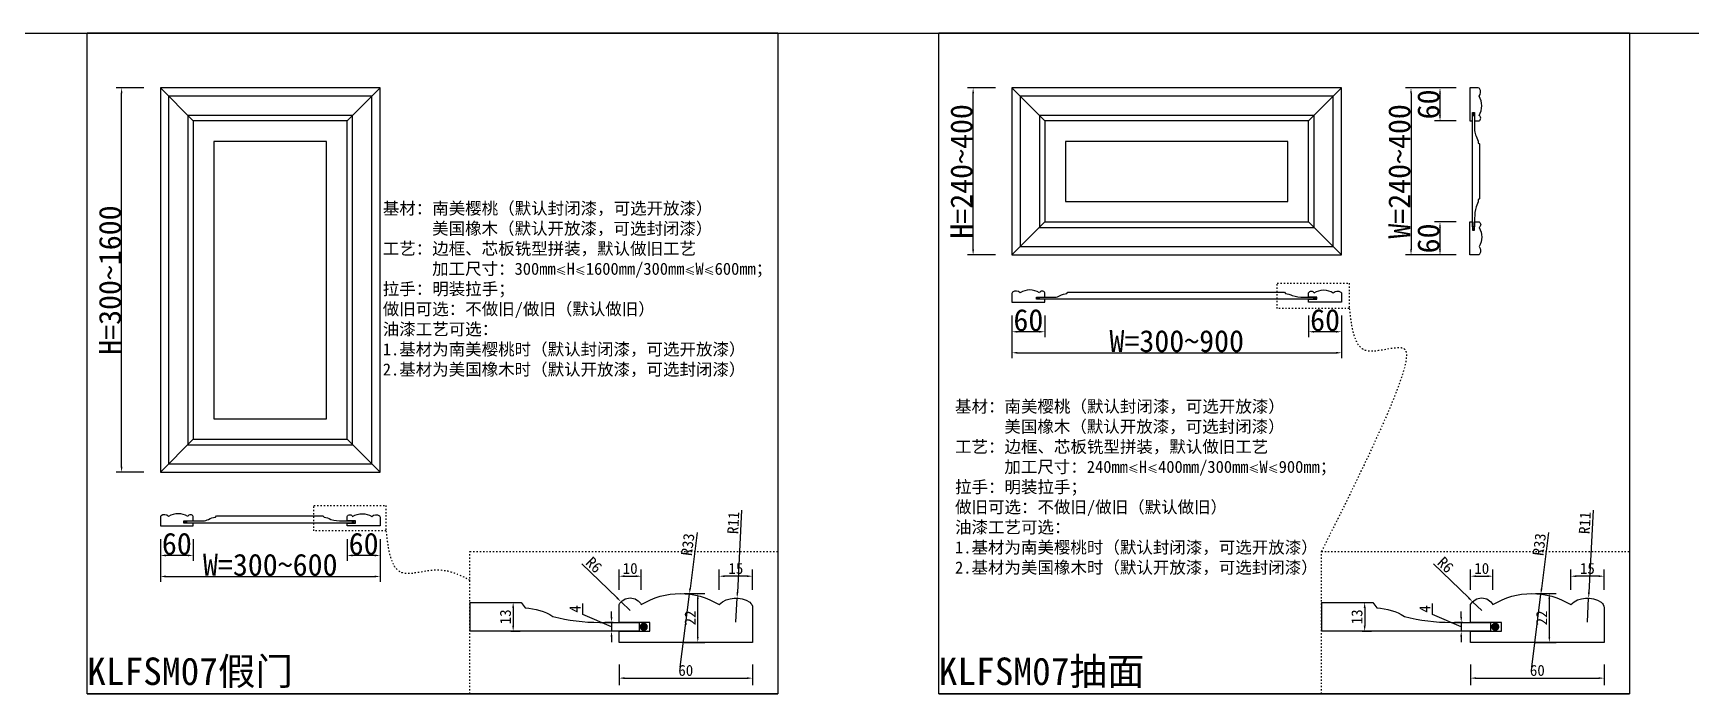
# Model space of a CAD drawing. Header units: millimetres. Extents: x 85186 to 129000, y -77269 to -36327.
# Drawn here: x 88334 to 91352, y -66206 to -65002 of the extents above; entities that cross this region are included whole.
import ezdxf

# ---------------------------------------------------------------- set-up
doc = ezdxf.new("R2010")
doc.units = ezdxf.units.MM
doc.linetypes.add('100', pattern=[30, 12, -18])
doc.styles.add('KLF-1_宋体', font='SimSun.ttf')
doc.styles.get("Standard").update_dxf_attribs({"font": 'SimSun.ttf'})
doc.styles.add('ZB_宋体', font='SimSun.ttf')
doc.dimstyles.new('ZB16-1.0+4倍大样', dxfattribs={"dimscale": 10, "dimtxt": 2, "dimasz": 1, "dimexe": 1.25, "dimexo": 0.625, "dimgap": 0.4, "dimtad": 1, "dimdec": 1, "dimlfac": 0.25, "dimtxsty": 'Standard', "dimcen": 2.5, "dimclrd": 144, "dimclre": 144, "dimclrt": 4, "dimadec": 0, "dimazin": 0, "dimtfac": 1, "dimtdec": 1, "dimtmove": 1, "dimatfit": 3, "dimfxlon": 1, "dimarcsym": 0})
doc.dimstyles.new('客来福标注小', dxfattribs={"dimscale": 20, "dimtxt": 2, "dimasz": 0.5, "dimexe": 0.5, "dimexo": 0, "dimgap": 0.05, "dimtad": 1, "dimdec": 0, "dimzin": 0, "dimdsep": 46, "dimtxsty": 'Standard', "dimcen": 0, "dimclrd": 256, "dimclre": 256, "dimclrt": 256, "dimadec": 0, "dimazin": 0, "dimtfac": 1, "dimtdec": 0, "dimtofl": 0, "dimtmove": 1, "dimatfit": 3, "dimfxl": 2.2, "dimfxlon": 1, "dimtolj": 1, "dimtzin": 0, "dimarcsym": 0})

# ---------------------------------------------------------------- blocks, each defined once
blk = doc.blocks.new('*D2690')
at = {"lineweight": -2, "transparency": 16777216}
for p, q in [((88536, -65101.9), (88485.3, -65101.9)), ((88495.3, -65791.9), (88495.3, -65111.9)), ((88536, -65801.9), (88485.3, -65801.9))]:
    blk.add_line(p, q, dxfattribs=at)
at = {"transparency": 16777216}
for points in [[(88493.7, -65111.9), (88497, -65111.9), (88495.3, -65101.9)], [(88493.7, -65791.9), (88497, -65791.9), (88495.3, -65801.9)]]:
    blk.add_solid(points, dxfattribs=at)
at = {"layer": 'Defpoints', "color": 0, "transparency": 16777216}
for p in [(88495.3, -65101.9), (88536, -65101.9), (88536, -65801.9)]:
    blk.add_point(p, dxfattribs=at)
at = {"transparency": 16777216, "insert": (88474.3, -65451.9), "char_height": 40, "attachment_point": 5, "rotation": 90, "style": 'KLF-1_宋体'}
blk.add_mtext('\\A1;H=300~1600', dxfattribs=at)
blk = doc.blocks.new('*D2691')
at = {"lineweight": -2, "transparency": 16777216}
for p, q in [((88565.9, -65947.8), (88565.9, -66001.8)), ((88965.9, -65947.8), (88965.9, -66001.8)), ((88575.9, -65991.8), (88955.9, -65991.8))]:
    blk.add_line(p, q, dxfattribs=at)
at = {"transparency": 16777216}
for points in [[(88575.9, -65990.1), (88575.9, -65993.5), (88565.9, -65991.8)], [(88955.9, -65990.1), (88955.9, -65993.5), (88965.9, -65991.8)]]:
    blk.add_solid(points, dxfattribs=at)
at = {"layer": 'Defpoints', "color": 0, "transparency": 16777216}
for p in [(88565.9, -65923.7), (88965.9, -65923.7), (88965.9, -65991.8)]:
    blk.add_point(p, dxfattribs=at)
at = {"transparency": 16777216, "insert": (88765.9, -65970.8), "char_height": 40, "attachment_point": 5, "style": 'KLF-1_宋体'}
blk.add_mtext('\\A1;W=300~600', dxfattribs=at)
blk = doc.blocks.new('*D2692')
at = {"lineweight": -2, "transparency": 16777216}
for p, q in [((88905.9, -65923.7), (88905.9, -65963.5)), ((88965.9, -65923.7), (88965.9, -65963.5)), ((88955.9, -65953.5), (88915.9, -65953.5))]:
    blk.add_line(p, q, dxfattribs=at)
at = {"transparency": 16777216}
for points in [[(88915.9, -65951.8), (88915.9, -65955.2), (88905.9, -65953.5)], [(88955.9, -65951.8), (88955.9, -65955.2), (88965.9, -65953.5)]]:
    blk.add_solid(points, dxfattribs=at)
at = {"layer": 'Defpoints', "color": 0, "transparency": 16777216}
for p in [(88905.9, -65923.7), (88965.9, -65923.7), (88905.9, -65953.5)]:
    blk.add_point(p, dxfattribs=at)
at = {"transparency": 16777216, "insert": (88935.9, -65932.5), "char_height": 40, "attachment_point": 5, "style": 'KLF-1_宋体'}
blk.add_mtext('\\A1;60', dxfattribs=at)
blk = doc.blocks.new('*D2693')
at = {"lineweight": -2, "transparency": 16777216}
for p, q in [((88565.9, -65923.7), (88565.9, -65963.5)), ((88625.9, -65923.7), (88625.9, -65963.5)), ((88615.9, -65953.5), (88575.9, -65953.5))]:
    blk.add_line(p, q, dxfattribs=at)
at = {"transparency": 16777216}
for points in [[(88575.9, -65951.8), (88575.9, -65955.2), (88565.9, -65953.5)], [(88615.9, -65951.8), (88615.9, -65955.2), (88625.9, -65953.5)]]:
    blk.add_solid(points, dxfattribs=at)
at = {"layer": 'Defpoints', "color": 0, "transparency": 16777216}
for p in [(88565.9, -65923.7), (88625.9, -65923.7), (88565.9, -65953.5)]:
    blk.add_point(p, dxfattribs=at)
at = {"transparency": 16777216, "insert": (88595.9, -65932.5), "char_height": 40, "attachment_point": 5, "style": 'KLF-1_宋体'}
blk.add_mtext('\\A1;60', dxfattribs=at)
blk = doc.blocks.new('sfdds')
at = {"color": 0}
blk.add_line((120351.32, 36919.39), (120351.32, 36906.39), dxfattribs=at)
blk.add_lwpolyline([(120478.37, 36901.39), (120478.37, 36901.39), (120418.37, 36901.39), (120418.37, 36906.39), (120432.28, 36906.39), (120432.28, 36910.39), (120418.37, 36910.39), (120418.37, 36918.39, -0.599598), (120428.37, 36918.39, -0.285714), (120463.37, 36918.39, -0.356081), (120477.08, 36919.44, -0.245516), (120478.37, 36916.98)], format="xyb", close=True)
blk.add_lwpolyline([(120351.32, 36919.39), (120374.37, 36919.39), (120376.25, 36916.89, -0.130305), (120388.68, 36913.07, 0.064299), (120409.67, 36910.39), (120427.37, 36910.39), (120427.37, 36906.39), (120351.32, 36906.39)], format="xyb")
blk = doc.blocks.new('*D2694')
at = {"color": 144, "lineweight": -2, "transparency": 16777216}
for p, q in [((89400.7, -66152), (89400.7, -66189.5)), ((89643.7, -66152), (89643.7, -66189.5)), ((89410.7, -66177), (89633.7, -66177))]:
    blk.add_line(p, q, dxfattribs=at)
at = {"color": 144, "transparency": 16777216}
for points in [[(89410.7, -66175.3), (89410.7, -66178.6), (89400.7, -66177)], [(89633.7, -66175.3), (89633.7, -66178.6), (89643.7, -66177)]]:
    blk.add_solid(points, dxfattribs=at)
at = {"layer": 'Defpoints', "color": 0, "transparency": 16777216}
for p in [(89400.7, -66101.8), (89643.7, -66097.4), (89643.7, -66177)]:
    blk.add_point(p, dxfattribs=at)
at = {"color": 4, "transparency": 16777216, "insert": (89522.2, -66163), "char_height": 20, "attachment_point": 5}
blk.add_mtext('60', dxfattribs=at)
blk = doc.blocks.new('*D2695')
at = {"color": 144, "lineweight": -2, "transparency": 16777216}
for p, q in [((89519.1, -66022.8), (89556.6, -66022.8)), ((89544.1, -66101.9), (89544.1, -66032.8)), ((89519.1, -66111.9), (89556.6, -66111.9))]:
    blk.add_line(p, q, dxfattribs=at)
at = {"color": 144, "transparency": 16777216}
for points in [[(89542.4, -66032.8), (89545.7, -66032.8), (89544.1, -66022.8)], [(89542.4, -66101.9), (89545.7, -66101.9), (89544.1, -66111.9)]]:
    blk.add_solid(points, dxfattribs=at)
at = {"layer": 'Defpoints', "color": 0, "transparency": 16777216}
for p in [(89512.1, -66022.8), (89544.1, -66022.8), (89491.3, -66111.9)]:
    blk.add_point(p, dxfattribs=at)
at = {"color": 4, "transparency": 16777216, "insert": (89530.1, -66067.3), "char_height": 20, "attachment_point": 5, "rotation": 90}
blk.add_mtext('22', dxfattribs=at)
blk = doc.blocks.new('*D2696')
at = {"color": 144, "lineweight": -2, "transparency": 16777216}
for p, q in [((89203.7, -66039), (89220.5, -66039)), ((89208, -66049), (89208, -66081.6)), ((89203.7, -66091.6), (89220.5, -66091.6))]:
    blk.add_line(p, q, dxfattribs=at)
at = {"color": 144, "transparency": 16777216}
for points in [[(89206.4, -66049), (89209.7, -66049), (89208, -66039)], [(89206.4, -66081.6), (89209.7, -66081.6), (89208, -66091.6)]]:
    blk.add_solid(points, dxfattribs=at)
at = {"layer": 'Defpoints', "color": 0, "transparency": 16777216}
for p in [(89197.4, -66039), (89197.4, -66091.6), (89208, -66091.6)]:
    blk.add_point(p, dxfattribs=at)
at = {"color": 4, "transparency": 16777216, "insert": (89194, -66065.3), "char_height": 20, "attachment_point": 5, "rotation": 90}
blk.add_mtext('13', dxfattribs=at)
blk = doc.blocks.new('*D2697')
at = {"color": 144, "lineweight": -2, "transparency": 16777216}
for p, q in [((89334.6, -66061.1), (89334.6, -66040.8)), ((89387.1, -66083.5), (89334.6, -66061.1)), ((89390, -66075.4), (89374.6, -66075.4)), ((89387.1, -66065.4), (89387.1, -66055.4)), ((89387.1, -66075.4), (89387.1, -66091.6)), ((89387.1, -66075.4), (89387.1, -66091.6)), ((89390, -66091.6), (89374.6, -66091.6)), ((89387.1, -66101.6), (89387.1, -66111.6))]:
    blk.add_line(p, q, dxfattribs=at)
at = {"color": 144, "transparency": 16777216}
for points in [[(89385.4, -66065.4), (89388.8, -66065.4), (89387.1, -66075.4)], [(89385.4, -66101.6), (89388.8, -66101.6), (89387.1, -66091.6)]]:
    blk.add_solid(points, dxfattribs=at)
at = {"layer": 'Defpoints', "color": 0, "transparency": 16777216}
for p in [(89396.2, -66075.4), (89387.1, -66091.6), (89396.2, -66091.6)]:
    blk.add_point(p, dxfattribs=at)
at = {"color": 4, "transparency": 16777216, "insert": (89320.6, -66050.9), "char_height": 20, "attachment_point": 5, "rotation": 90}
blk.add_mtext('4', dxfattribs=at)
blk = doc.blocks.new('*D2698')
at = {"lineweight": -2, "transparency": 16777216}
for p, q in [((90085.9, -65101.9), (90035.2, -65101.9)), ((90045.2, -65396), (90045.2, -65111.9)), ((90085.9, -65406), (90035.2, -65406))]:
    blk.add_line(p, q, dxfattribs=at)
at = {"transparency": 16777216}
for points in [[(90043.5, -65111.9), (90046.9, -65111.9), (90045.2, -65101.9)], [(90043.5, -65396), (90046.9, -65396), (90045.2, -65406)]]:
    blk.add_solid(points, dxfattribs=at)
at = {"layer": 'Defpoints', "color": 0, "transparency": 16777216}
for p in [(90045.2, -65101.9), (90085.9, -65101.9), (90085.9, -65406)]:
    blk.add_point(p, dxfattribs=at)
at = {"transparency": 16777216, "insert": (90024.2, -65253.9), "char_height": 40, "attachment_point": 5, "rotation": 90, "style": 'KLF-1_宋体'}
blk.add_mtext('\\A1;H=240~400', dxfattribs=at)
blk = doc.blocks.new('*D2699')
at = {"lineweight": -2, "transparency": 16777216}
for p, q in [((90115.8, -65540.3), (90115.8, -65594.3)), ((90715.8, -65540.3), (90715.8, -65594.3)), ((90125.8, -65584.3), (90705.8, -65584.3))]:
    blk.add_line(p, q, dxfattribs=at)
at = {"transparency": 16777216}
for points in [[(90125.8, -65582.6), (90125.8, -65586), (90115.8, -65584.3)], [(90705.8, -65582.6), (90705.8, -65586), (90715.8, -65584.3)]]:
    blk.add_solid(points, dxfattribs=at)
at = {"layer": 'Defpoints', "color": 0, "transparency": 16777216}
for p in [(90115.8, -65516.3), (90715.8, -65516.3), (90715.8, -65584.3)]:
    blk.add_point(p, dxfattribs=at)
at = {"transparency": 16777216, "insert": (90415.8, -65563.3), "char_height": 40, "attachment_point": 5, "style": 'KLF-1_宋体'}
blk.add_mtext('\\A1;W=300~900', dxfattribs=at)
blk = doc.blocks.new('*D2700')
at = {"lineweight": -2, "transparency": 16777216}
for p, q in [((90655.8, -65516.3), (90655.8, -65556)), ((90715.8, -65516.3), (90715.8, -65556)), ((90705.8, -65546), (90665.8, -65546))]:
    blk.add_line(p, q, dxfattribs=at)
at = {"transparency": 16777216}
for points in [[(90665.8, -65544.3), (90665.8, -65547.7), (90655.8, -65546)], [(90705.8, -65544.3), (90705.8, -65547.7), (90715.8, -65546)]]:
    blk.add_solid(points, dxfattribs=at)
at = {"layer": 'Defpoints', "color": 0, "transparency": 16777216}
for p in [(90655.8, -65516.3), (90715.8, -65516.3), (90655.8, -65546)]:
    blk.add_point(p, dxfattribs=at)
at = {"transparency": 16777216, "insert": (90685.8, -65525), "char_height": 40, "attachment_point": 5, "style": 'KLF-1_宋体'}
blk.add_mtext('\\A1;60', dxfattribs=at)
blk = doc.blocks.new('*D2701')
at = {"lineweight": -2, "transparency": 16777216}
for p, q in [((90115.8, -65516.3), (90115.8, -65556)), ((90175.8, -65516.3), (90175.8, -65556)), ((90165.8, -65546), (90125.8, -65546))]:
    blk.add_line(p, q, dxfattribs=at)
at = {"transparency": 16777216}
for points in [[(90125.8, -65544.3), (90125.8, -65547.7), (90115.8, -65546)], [(90165.8, -65544.3), (90165.8, -65547.7), (90175.8, -65546)]]:
    blk.add_solid(points, dxfattribs=at)
at = {"layer": 'Defpoints', "color": 0, "transparency": 16777216}
for p in [(90115.8, -65516.3), (90175.8, -65516.3), (90115.8, -65546)]:
    blk.add_point(p, dxfattribs=at)
at = {"transparency": 16777216, "insert": (90145.8, -65525), "char_height": 40, "attachment_point": 5, "style": 'KLF-1_宋体'}
blk.add_mtext('\\A1;60', dxfattribs=at)
blk = doc.blocks.new('*D2702')
at = {"color": 144, "lineweight": -2, "transparency": 16777216}
for p, q in [((90950.6, -66152), (90950.6, -66189.5)), ((91193.6, -66152), (91193.6, -66189.5)), ((90960.6, -66177), (91183.6, -66177))]:
    blk.add_line(p, q, dxfattribs=at)
at = {"color": 144, "transparency": 16777216}
for points in [[(90960.6, -66175.3), (90960.6, -66178.6), (90950.6, -66177)], [(91183.6, -66175.3), (91183.6, -66178.6), (91193.6, -66177)]]:
    blk.add_solid(points, dxfattribs=at)
at = {"layer": 'Defpoints', "color": 0, "transparency": 16777216}
for p in [(90950.6, -66101.8), (91193.6, -66097.4), (91193.6, -66177)]:
    blk.add_point(p, dxfattribs=at)
at = {"color": 4, "transparency": 16777216, "insert": (91072.1, -66163), "char_height": 20, "attachment_point": 5}
blk.add_mtext('60', dxfattribs=at)
blk = doc.blocks.new('*D2703')
at = {"color": 144, "lineweight": -2, "transparency": 16777216}
for p, q in [((91069, -66022.8), (91106.5, -66022.8)), ((91094, -66101.9), (91094, -66032.8)), ((91069, -66111.9), (91106.5, -66111.9))]:
    blk.add_line(p, q, dxfattribs=at)
at = {"color": 144, "transparency": 16777216}
for points in [[(91092.3, -66032.8), (91095.6, -66032.8), (91094, -66022.8)], [(91092.3, -66101.9), (91095.6, -66101.9), (91094, -66111.9)]]:
    blk.add_solid(points, dxfattribs=at)
at = {"layer": 'Defpoints', "color": 0, "transparency": 16777216}
for p in [(91062, -66022.8), (91094, -66022.8), (91041.2, -66111.9)]:
    blk.add_point(p, dxfattribs=at)
at = {"color": 4, "transparency": 16777216, "insert": (91080, -66067.3), "char_height": 20, "attachment_point": 5, "rotation": 90}
blk.add_mtext('22', dxfattribs=at)
blk = doc.blocks.new('*D2704')
at = {"color": 144, "lineweight": -2, "transparency": 16777216}
for p, q in [((90753.5, -66039), (90770.4, -66039)), ((90757.9, -66049), (90757.9, -66081.6)), ((90753.5, -66091.6), (90770.4, -66091.6))]:
    blk.add_line(p, q, dxfattribs=at)
at = {"color": 144, "transparency": 16777216}
for points in [[(90756.2, -66049), (90759.6, -66049), (90757.9, -66039)], [(90756.2, -66081.6), (90759.6, -66081.6), (90757.9, -66091.6)]]:
    blk.add_solid(points, dxfattribs=at)
at = {"layer": 'Defpoints', "color": 0, "transparency": 16777216}
for p in [(90747.3, -66039), (90747.3, -66091.6), (90757.9, -66091.6)]:
    blk.add_point(p, dxfattribs=at)
at = {"color": 4, "transparency": 16777216, "insert": (90743.9, -66065.3), "char_height": 20, "attachment_point": 5, "rotation": 90}
blk.add_mtext('13', dxfattribs=at)
blk = doc.blocks.new('*D2705')
at = {"color": 144, "lineweight": -2, "transparency": 16777216}
for p, q in [((90881.1, -66061.1), (90881.1, -66040.8)), ((90933.6, -66083.5), (90881.1, -66061.1)), ((90936.5, -66075.4), (90921.1, -66075.4)), ((90933.6, -66065.4), (90933.6, -66055.4)), ((90933.6, -66075.4), (90933.6, -66091.6)), ((90933.6, -66075.4), (90933.6, -66091.6)), ((90936.5, -66091.6), (90921.1, -66091.6)), ((90933.6, -66101.6), (90933.6, -66111.6))]:
    blk.add_line(p, q, dxfattribs=at)
at = {"color": 144, "transparency": 16777216}
for points in [[(90931.9, -66065.4), (90935.3, -66065.4), (90933.6, -66075.4)], [(90931.9, -66101.6), (90935.3, -66101.6), (90933.6, -66091.6)]]:
    blk.add_solid(points, dxfattribs=at)
at = {"layer": 'Defpoints', "color": 0, "transparency": 16777216}
for p in [(90942.7, -66075.4), (90933.6, -66091.6), (90942.7, -66091.6)]:
    blk.add_point(p, dxfattribs=at)
at = {"color": 4, "transparency": 16777216, "insert": (90867.1, -66050.9), "char_height": 20, "attachment_point": 5, "rotation": 90}
blk.add_mtext('4', dxfattribs=at)
blk = doc.blocks.new('*D2706')
at = {"lineweight": -2, "transparency": 16777216}
for p, q in [((90886.2, -65101.9), (90832.2, -65101.9)), ((90842.2, -65111.9), (90842.2, -65396)), ((90886.2, -65406), (90832.2, -65406))]:
    blk.add_line(p, q, dxfattribs=at)
at = {"transparency": 16777216}
for points in [[(90840.6, -65111.9), (90843.9, -65111.9), (90842.2, -65101.9)], [(90840.6, -65396), (90843.9, -65396), (90842.2, -65406)]]:
    blk.add_solid(points, dxfattribs=at)
at = {"layer": 'Defpoints', "color": 0, "transparency": 16777216}
for p in [(90910.3, -65101.9), (90842.2, -65406), (90910.3, -65406)]:
    blk.add_point(p, dxfattribs=at)
at = {"transparency": 16777216, "insert": (90821.2, -65253.9), "char_height": 40, "attachment_point": 5, "rotation": 90, "style": 'KLF-1_宋体'}
blk.add_mtext('\\A1;W=240~400', dxfattribs=at)
blk = doc.blocks.new('*D2707')
at = {"lineweight": -2, "transparency": 16777216}
for p, q in [((90924.7, -65346), (90885, -65346)), ((90895, -65396), (90895, -65356)), ((90924.7, -65406), (90885, -65406))]:
    blk.add_line(p, q, dxfattribs=at)
at = {"transparency": 16777216}
for points in [[(90893.3, -65356), (90896.6, -65356), (90895, -65346)], [(90893.3, -65396), (90896.6, -65396), (90895, -65406)]]:
    blk.add_solid(points, dxfattribs=at)
at = {"layer": 'Defpoints', "color": 0, "transparency": 16777216}
for p in [(90895, -65346), (90924.7, -65346), (90924.7, -65406)]:
    blk.add_point(p, dxfattribs=at)
at = {"transparency": 16777216, "insert": (90874, -65376), "char_height": 40, "attachment_point": 5, "rotation": 90, "style": 'KLF-1_宋体'}
blk.add_mtext('\\A1;60', dxfattribs=at)
blk = doc.blocks.new('*D2708')
at = {"lineweight": -2, "transparency": 16777216}
for p, q in [((90924.7, -65101.9), (90885, -65101.9)), ((90895, -65151.9), (90895, -65111.9)), ((90924.7, -65161.9), (90885, -65161.9))]:
    blk.add_line(p, q, dxfattribs=at)
at = {"transparency": 16777216}
for points in [[(90893.3, -65111.9), (90896.6, -65111.9), (90895, -65101.9)], [(90893.3, -65151.9), (90896.6, -65151.9), (90895, -65161.9)]]:
    blk.add_solid(points, dxfattribs=at)
at = {"layer": 'Defpoints', "color": 0, "transparency": 16777216}
for p in [(90895, -65101.9), (90924.7, -65101.9), (90924.7, -65161.9)]:
    blk.add_point(p, dxfattribs=at)
at = {"transparency": 16777216, "insert": (90874, -65131.9), "char_height": 40, "attachment_point": 5, "rotation": 90, "style": 'KLF-1_宋体'}
blk.add_mtext('\\A1;60', dxfattribs=at)
blk = doc.blocks.new('*D2719')
at = {"color": 144, "lineweight": -2, "transparency": 16777216}
for p, q in [((89400.7, -66016.3), (89400.7, -65978.8)), ((89441.2, -66016.3), (89441.2, -65978.8)), ((89410.7, -65991.3), (89431.2, -65991.3))]:
    blk.add_line(p, q, dxfattribs=at)
at = {"color": 144, "transparency": 16777216}
for points in [[(89410.7, -65989.6), (89410.7, -65993), (89400.7, -65991.3)], [(89431.2, -65989.6), (89431.2, -65993), (89441.2, -65991.3)]]:
    blk.add_solid(points, dxfattribs=at)
at = {"layer": 'Defpoints', "color": 0, "transparency": 16777216}
for p in [(89441.2, -65991.3), (89400.7, -66032.9), (89441.2, -66032.9)]:
    blk.add_point(p, dxfattribs=at)
at = {"color": 4, "transparency": 16777216, "insert": (89421, -65977.3), "char_height": 20, "attachment_point": 5}
blk.add_mtext('10', dxfattribs=at)
blk = doc.blocks.new('*D2720')
at = {"color": 144, "lineweight": -2, "transparency": 16777216}
for p, q in [((89583, -66016.3), (89583, -65978.8)), ((89643.7, -66016.3), (89643.7, -65978.8)), ((89633.7, -65991.3), (89593, -65991.3))]:
    blk.add_line(p, q, dxfattribs=at)
at = {"color": 144, "transparency": 16777216}
for points in [[(89593, -65989.6), (89593, -65993), (89583, -65991.3)], [(89633.7, -65989.6), (89633.7, -65993), (89643.7, -65991.3)]]:
    blk.add_solid(points, dxfattribs=at)
at = {"layer": 'Defpoints', "color": 0, "transparency": 16777216}
for p in [(89583, -65991.3), (89583, -66043), (89643.7, -66080.3)]:
    blk.add_point(p, dxfattribs=at)
at = {"color": 4, "transparency": 16777216, "insert": (89613.4, -65977.3), "char_height": 20, "attachment_point": 5}
blk.add_mtext('15', dxfattribs=at)
blk = doc.blocks.new('*D2721')
at = {"color": 144, "lineweight": -2, "transparency": 16777216}
for p, q in [((89333.1, -65968.9), (89397.3, -66031)), ((89421, -66053.9), (89404.5, -66037.9))]:
    blk.add_line(p, q, dxfattribs=at)
at = {"color": 144, "transparency": 16777216}
blk.add_solid([(89398.4, -66029.8), (89396.1, -66032.2), (89404.5, -66037.9)], dxfattribs=at)
at = {"layer": 'Defpoints', "color": 0, "transparency": 16777216}
for p in [(89404.5, -66037.9), (89421, -66053.9)]:
    blk.add_point(p, dxfattribs=at)
at = {"color": 4, "transparency": 16777216, "insert": (89355.1, -65970.7), "char_height": 20, "attachment_point": 5, "rotation": 315.9803}
blk.add_mtext('R6', dxfattribs=at)
blk = doc.blocks.new('*D2722')
at = {"color": 144, "lineweight": -2, "transparency": 16777216}
for p, q in [((89542.8, -65911.4), (89530, -66013.9)), ((89512.1, -66156.9), (89528.7, -66023.8))]:
    blk.add_line(p, q, dxfattribs=at)
at = {"color": 144, "transparency": 16777216}
blk.add_solid([(89528.3, -66013.7), (89531.6, -66014.1), (89528.7, -66023.8)], dxfattribs=at)
at = {"layer": 'Defpoints', "color": 0, "transparency": 16777216}
for p in [(89528.7, -66023.8), (89512.1, -66156.9)]:
    blk.add_point(p, dxfattribs=at)
at = {"color": 4, "transparency": 16777216, "insert": (89525.9, -65933.6), "char_height": 20, "attachment_point": 5, "rotation": 82.8789}
blk.add_mtext('R33', dxfattribs=at)
blk = doc.blocks.new('*D2723')
at = {"color": 144, "lineweight": -2, "transparency": 16777216}
for p, q in [((89623.8, -65871.3), (89616.1, -66021)), ((89613.4, -66075), (89615.6, -66031))]:
    blk.add_line(p, q, dxfattribs=at)
at = {"color": 144, "transparency": 16777216}
blk.add_solid([(89614.5, -66020.9), (89617.8, -66021.1), (89615.6, -66031)], dxfattribs=at)
at = {"layer": 'Defpoints', "color": 0, "transparency": 16777216}
for p in [(89615.6, -66031), (89613.4, -66075)]:
    blk.add_point(p, dxfattribs=at)
at = {"color": 4, "transparency": 16777216, "insert": (89608.6, -65894.1), "char_height": 20, "attachment_point": 5, "rotation": 87.0614}
blk.add_mtext('R11', dxfattribs=at)
blk = doc.blocks.new('*D2724')
at = {"color": 144, "lineweight": -2, "transparency": 16777216}
for p, q in [((90950.6, -66016.3), (90950.6, -65978.8)), ((90991.1, -66016.3), (90991.1, -65978.8)), ((90960.6, -65991.3), (90981.1, -65991.3))]:
    blk.add_line(p, q, dxfattribs=at)
at = {"color": 144, "transparency": 16777216}
for points in [[(90960.6, -65989.6), (90960.6, -65993), (90950.6, -65991.3)], [(90981.1, -65989.6), (90981.1, -65993), (90991.1, -65991.3)]]:
    blk.add_solid(points, dxfattribs=at)
at = {"layer": 'Defpoints', "color": 0, "transparency": 16777216}
for p in [(90991.1, -65991.3), (90950.6, -66032.9), (90991.1, -66032.9)]:
    blk.add_point(p, dxfattribs=at)
at = {"color": 4, "transparency": 16777216, "insert": (90970.9, -65977.3), "char_height": 20, "attachment_point": 5}
blk.add_mtext('10', dxfattribs=at)
blk = doc.blocks.new('*D2725')
at = {"color": 144, "lineweight": -2, "transparency": 16777216}
for p, q in [((91132.9, -66016.3), (91132.9, -65978.8)), ((91193.6, -66016.3), (91193.6, -65978.8)), ((91183.6, -65991.3), (91142.9, -65991.3))]:
    blk.add_line(p, q, dxfattribs=at)
at = {"color": 144, "transparency": 16777216}
for points in [[(91142.9, -65989.6), (91142.9, -65993), (91132.9, -65991.3)], [(91183.6, -65989.6), (91183.6, -65993), (91193.6, -65991.3)]]:
    blk.add_solid(points, dxfattribs=at)
at = {"layer": 'Defpoints', "color": 0, "transparency": 16777216}
for p in [(91132.9, -65991.3), (91132.9, -66043), (91193.6, -66080.3)]:
    blk.add_point(p, dxfattribs=at)
at = {"color": 4, "transparency": 16777216, "insert": (91163.2, -65977.3), "char_height": 20, "attachment_point": 5}
blk.add_mtext('15', dxfattribs=at)
blk = doc.blocks.new('*D2726')
at = {"color": 144, "lineweight": -2, "transparency": 16777216}
for p, q in [((90882.9, -65968.9), (90947.2, -66031)), ((90970.9, -66053.9), (90954.4, -66037.9))]:
    blk.add_line(p, q, dxfattribs=at)
at = {"color": 144, "transparency": 16777216}
blk.add_solid([(90948.3, -66029.8), (90946, -66032.2), (90954.4, -66037.9)], dxfattribs=at)
at = {"layer": 'Defpoints', "color": 0, "transparency": 16777216}
for p in [(90954.4, -66037.9), (90970.9, -66053.9)]:
    blk.add_point(p, dxfattribs=at)
at = {"color": 4, "transparency": 16777216, "insert": (90905, -65970.7), "char_height": 20, "attachment_point": 5, "rotation": 315.9803}
blk.add_mtext('R6', dxfattribs=at)
blk = doc.blocks.new('*D2727')
at = {"color": 144, "lineweight": -2, "transparency": 16777216}
for p, q in [((91092.7, -65911.4), (91079.9, -66013.9)), ((91062, -66156.9), (91078.6, -66023.8))]:
    blk.add_line(p, q, dxfattribs=at)
at = {"color": 144, "transparency": 16777216}
blk.add_solid([(91078.2, -66013.7), (91081.5, -66014.1), (91078.6, -66023.8)], dxfattribs=at)
at = {"layer": 'Defpoints', "color": 0, "transparency": 16777216}
for p in [(91078.6, -66023.8), (91062, -66156.9)]:
    blk.add_point(p, dxfattribs=at)
at = {"color": 4, "transparency": 16777216, "insert": (91075.8, -65933.6), "char_height": 20, "attachment_point": 5, "rotation": 82.8789}
blk.add_mtext('R33', dxfattribs=at)
blk = doc.blocks.new('*D2728')
at = {"color": 144, "lineweight": -2, "transparency": 16777216}
for p, q in [((91173.7, -65871.3), (91166, -66021)), ((91163.2, -66075), (91165.5, -66031))]:
    blk.add_line(p, q, dxfattribs=at)
at = {"color": 144, "transparency": 16777216}
blk.add_solid([(91164.3, -66020.9), (91167.7, -66021.1), (91165.5, -66031)], dxfattribs=at)
at = {"layer": 'Defpoints', "color": 0, "transparency": 16777216}
for p in [(91165.5, -66031), (91163.2, -66075)]:
    blk.add_point(p, dxfattribs=at)
at = {"color": 4, "transparency": 16777216, "insert": (91158.5, -65894.1), "char_height": 20, "attachment_point": 5, "rotation": 87.0614}
blk.add_mtext('R11', dxfattribs=at)

msp = doc.modelspace()

# ---------------------------------------------------------------- hatches: boundary and pattern name
h = msp.add_hatch(color=256)
edge = h.paths.add_edge_path()
edge.add_ellipse((90956.031, -65149.426), major_axis=(0, -2.138), ratio=0.94364809, start_angle=0, end_angle=360, ccw=False)
h = msp.add_hatch(color=256)
edge = h.paths.add_edge_path()
edge.add_ellipse((90956.031, -65358.42), major_axis=(0, 2.138), ratio=0.94364809, start_angle=0, end_angle=360)
h = msp.add_hatch(color=256)
edge = h.paths.add_edge_path()
edge.add_ellipse((90163.307, -65484.922), major_axis=(2.138, 0), ratio=0.94364809, start_angle=0, end_angle=360, ccw=False)
h = msp.add_hatch(color=256)
edge = h.paths.add_edge_path()
edge.add_ellipse((90668.237, -65484.922), major_axis=(-2.138, 0), ratio=0.94364809, start_angle=0, end_angle=360)
h = msp.add_hatch(color=256)
edge = h.paths.add_edge_path()
edge.add_ellipse((88611.429, -65892.411), major_axis=(2.138, 0), ratio=0.94364809, start_angle=0, end_angle=360, ccw=False)
h = msp.add_hatch(color=256)
edge = h.paths.add_edge_path()
edge.add_ellipse((88917.429, -65892.411), major_axis=(2.138, 0), ratio=0.94364809, start_angle=0, end_angle=360, ccw=False)
h = msp.add_hatch(color=256)
edge = h.paths.add_edge_path()
edge.add_ellipse((89445.738, -66083.446), major_axis=(0, -7.647), ratio=0.98036134, start_angle=0, end_angle=360)
h = msp.add_hatch(color=256)
edge = h.paths.add_edge_path()
edge.add_ellipse((90995.615, -66083.446), major_axis=(0, -7.647), ratio=0.98036134, start_angle=0, end_angle=360)

# ---------------------------------------------------------------- linework, layer by layer
for p, q in [((85317.175, -65002.033), (128998.286, -65002.033)), ((89689.743, -65002.033), (88432.619, -65002.033)), ((88432.619, -65002.033), (89689.743, -65002.033)), ((88978.403, -65002.033), (88647.244, -65002.033)), ((89116.513, -65002.033), (88978.403, -65002.033)), ((88978.403, -65002.033), (89455.542, -65002.033)), ((89455.542, -65002.033), (89116.513, -65002.033)), ((89689.743, -65002.033), (89455.542, -65002.033)), ((89689.743, -65002.033), (89455.542, -65002.033)), ((91239.62, -65002.033), (89982.496, -65002.033)), ((89982.496, -65002.033), (91239.62, -65002.033)), ((90528.281, -65002.033), (90197.122, -65002.033)), ((90666.39, -65002.033), (90528.281, -65002.033)), ((90528.281, -65002.033), (91005.419, -65002.033)), ((91005.419, -65002.033), (90666.39, -65002.033)), ((91239.62, -65002.033), (91005.419, -65002.033)), ((91239.62, -65002.033), (91005.419, -65002.033)), ((88432.619, -66205.655), (89689.743, -66205.655)), ((89982.496, -66205.655), (91239.62, -66205.655))]:
    msp.add_line(p, q)
at = {"color": 0}
for p, q in [((88432.619, -66205.655), (88432.619, -65002.033)), ((89982.496, -66205.655), (89982.496, -65002.033))]:
    msp.add_line(p, q, dxfattribs=at)
at = {"color": 3}
for p, q in [((89689.743, -65002.033), (88432.619, -65002.033)), ((89689.743, -65002.033), (89689.743, -66205.655)), ((91239.62, -65002.033), (89982.496, -65002.033)), ((91239.62, -65002.033), (91239.62, -66205.655))]:
    msp.add_line(p, q, dxfattribs=at)
at = {"color": 0}
for points in [[(88432.619, -65002.033), (89689.743, -65002.033), (89689.743, -66205.655), (88432.619, -66205.655)], [(89982.496, -65002.033), (91239.62, -65002.033), (91239.62, -66205.655), (89982.496, -66205.655)]]:
    msp.add_lwpolyline(points, close=True, dxfattribs=at)
for points in [[(88565.894, -65801.891), (88965.894, -65801.891), (88965.894, -65101.891), (88565.894, -65101.891)], [(90115.772, -65405.955), (90715.772, -65405.955), (90715.772, -65101.891), (90115.772, -65101.891)], [(88625.894, -65741.891), (88905.894, -65741.891), (88905.894, -65161.891), (88625.894, -65161.891)], [(90175.772, -65345.955), (90655.772, -65345.955), (90655.772, -65161.891), (90175.772, -65161.891)], [(88663.389, -65704.396), (88868.399, -65704.396), (88868.399, -65199.386), (88663.389, -65199.386)], [(90213.267, -65308.46), (90618.277, -65308.46), (90618.277, -65199.386), (90213.267, -65199.386)]]:
    msp.add_lwpolyline(points, close=True)
at = {"color": 252}
for points in [[(88625.894, -65161.891), (88565.894, -65101.891)], [(88905.894, -65161.891), (88965.894, -65101.891)], [(90175.772, -65161.891), (90115.772, -65101.891)], [(90655.772, -65161.891), (90715.772, -65101.891)], [(90175.772, -65345.955), (90115.772, -65405.955)], [(90715.772, -65405.955), (90655.772, -65345.955)], [(88625.894, -65741.891), (88565.894, -65801.891)], [(88965.894, -65801.891), (88905.894, -65741.891)]]:
    msp.add_lwpolyline(points, dxfattribs=at)
for points in [[(90949.013, -65101.891), (90949.013, -65101.891), (90949.013, -65161.891), (90954.013, -65161.891), (90954.013, -65146.891), (90958.013, -65146.891), (90958.013, -65161.891), (90966.013, -65161.891, 0.59959754), (90966.013, -65151.891, 0.28571429), (90966.013, -65116.891, 0.35608131), (90967.062, -65103.178, 0.24551648), (90964.6, -65101.891)], [(90949.013, -65405.955), (90949.013, -65405.955), (90949.013, -65345.955), (90954.013, -65345.955), (90954.013, -65360.955), (90958.013, -65360.955), (90958.013, -65345.955), (90966.013, -65345.955, -0.59959754), (90966.013, -65355.955, -0.28571429), (90966.013, -65390.955, -0.35608131), (90967.062, -65404.668, -0.24551648), (90964.6, -65405.955)], [(90115.772, -65491.94), (90115.772, -65491.94), (90175.772, -65491.94), (90175.772, -65486.94), (90160.772, -65486.94), (90160.772, -65482.94), (90175.772, -65482.94), (90175.772, -65474.94, 0.59959754), (90165.772, -65474.94, 0.28571429), (90130.772, -65474.94, 0.35608131), (90117.059, -65473.891, 0.24551648), (90115.772, -65476.354)], [(90715.772, -65491.94), (90715.772, -65491.94), (90655.772, -65491.94), (90655.772, -65486.94), (90670.772, -65486.94), (90670.772, -65482.94), (90655.772, -65482.94), (90655.772, -65474.94, -0.59959754), (90665.772, -65474.94, -0.28571429), (90700.772, -65474.94, -0.35608131), (90714.485, -65473.891, -0.24551648), (90715.772, -65476.354)], [(88565.894, -65899.429), (88565.894, -65899.429), (88625.894, -65899.429), (88625.894, -65894.429), (88608.894, -65894.429), (88608.894, -65890.429), (88625.894, -65890.429), (88625.894, -65882.429, 0.59959754), (88615.894, -65882.429, 0.28571429), (88580.894, -65882.429, 0.35608131), (88567.181, -65881.38, 0.24551648), (88565.894, -65883.842)], [(88965.894, -65899.429), (88965.894, -65899.429), (88905.894, -65899.429), (88905.894, -65894.429), (88920.894, -65894.429), (88920.894, -65890.429), (88905.894, -65890.429), (88905.894, -65882.429, -0.59959754), (88915.894, -65882.429, -0.28571429), (88950.894, -65882.429, -0.35608131), (88964.608, -65881.38, -0.24551648), (88965.894, -65883.842)]]:
    msp.add_lwpolyline(points, format="xyb", close=True)
for points in [[(88580.894, -65786.891), (88950.894, -65786.891), (88950.894, -65116.891), (88580.894, -65116.891)], [(90130.772, -65390.955), (90700.772, -65390.955), (90700.772, -65116.891), (90130.772, -65116.891)], [(88615.894, -65751.891), (88915.894, -65751.891), (88915.894, -65151.891), (88615.894, -65151.891)], [(90165.772, -65355.955), (90665.772, -65355.955), (90665.772, -65151.891), (90165.772, -65151.891)]]:
    msp.add_lwpolyline(points, close=True, dxfattribs=at)
for points in [[(90954.013, -65151.891), (90958.013, -65151.891), (90958.013, -65179.584, 0.13154213), (90960.688, -65189.576, -0.13030537), (90964.513, -65202.011), (90967.013, -65203.886), (90967.013, -65303.96), (90964.513, -65305.835, -0.13030537), (90960.688, -65318.27, 0.06429947), (90958.013, -65339.263), (90958.013, -65354.955), (90954.013, -65354.955), (90954.013, -65151.891)], [(90165.772, -65486.94), (90165.772, -65482.94), (90193.464, -65482.94, 0.13154213), (90203.457, -65480.265, -0.13030537), (90215.892, -65476.44), (90217.767, -65473.94), (90611.777, -65473.94), (90613.652, -65476.44, -0.13030537), (90626.087, -65480.265, 0.06429947), (90647.08, -65482.94), (90664.772, -65482.94), (90664.772, -65486.94), (90165.772, -65486.94)], [(88613.894, -65894.429), (88613.894, -65890.429), (88643.587, -65890.429, 0.13154213), (88653.579, -65887.754, -0.13030537), (88666.014, -65883.929), (88667.889, -65881.429), (88861.899, -65881.429), (88863.774, -65883.929, -0.13030537), (88876.209, -65887.754, 0.06429947), (88897.202, -65890.429), (88914.894, -65890.429), (88914.894, -65894.429), (88613.894, -65894.429)]]:
    msp.add_lwpolyline(points, format="xyb")
at = {"color": 251, "linetype": '100', "ltscale": 0.2}
for points in [[(90598.536, -65457.408), (90729.866, -65457.408), (90729.866, -65503.927), (90598.536, -65503.927)], [(88845.239, -65862.388), (88976.57, -65862.388), (88976.57, -65908.908), (88845.239, -65908.908)], [(89129.208, -65946.295), (89689.743, -65946.295), (89689.743, -66205.655), (89129.208, -66205.655)], [(90679.085, -65946.295), (91239.62, -65946.295), (91239.62, -66205.655), (90679.085, -66205.655)]]:
    msp.add_lwpolyline(points, close=True, dxfattribs=at)
for points in [[(90729.866, -65503.927), (90733.886, -65537.584), (90740.983, -65597.011), (90823.493, -65565.763), (90862.864, -65582.363), (90679.085, -65946.295)], [(88976.57, -65908.908), (88980.589, -65942.565), (88987.687, -66001.992), (89070.196, -65970.744), (89109.567, -65987.344), (89129.208, -65998.667)]]:
    msp.add_open_spline(points, degree=3, knots=[0, 0, 0, 0, 80.06665916, 141.37036665, 207.91007323, 207.91007323, 207.91007323, 207.91007323], dxfattribs=at)

# ---------------------------------------------------------------- block references
at = {"color": 0, "xscale": 4.05, "yscale": 4.05, "zscale": 4.05}
for p in [(-398293.651, -215562.543), (-396743.774, -215562.543)]:
    msp.add_blockref('sfdds', p, dxfattribs=at)

# ---------------------------------------------------------------- texts
at = {"lineweight": 25, "attachment_point": 1}
for s, insert, char_height, width, style in [('基材：南美樱桃（默认封闭漆，可选开放漆）\\P      美国橡木（默认开放漆，可选封闭漆）\\P工艺：边框、芯板铣型拼装，默认做旧工艺\\P      加工尺寸：300mm{\\H0.6667x;≤}H{\\H0.6667x;≤}1600mm/300mm{\\H0.6667x;≤\\H1.5x;W\\H0.6667x;≤\\H1.5x;600mm}；\\P拉手：明装拉手；\\P做旧可选：不做旧/做旧（默认做旧）\\P油漆工艺可选：\\P1.基材为南美樱桃时（默认封闭漆，可选开放漆）\\P2.基材为美国橡木时（默认开放漆，可选封闭漆）', (88970.711, -65310.243), 22, 722.3022, 'ZB_宋体'), ('基材：南美樱桃（默认封闭漆，可选开放漆）\\P      美国橡木（默认开放漆，可选封闭漆）\\P工艺：边框、芯板铣型拼装，默认做旧工艺\\P      加工尺寸：240mm{\\H0.6667x;≤}H{\\H0.6667x;≤}400mm/300mm{\\H0.6667x;≤\\H1.5x;W\\H0.6667x;≤\\H1.5x;900mm}；\\P拉手：明装拉手；\\P做旧可选：不做旧/做旧（默认做旧）\\P油漆工艺可选：\\P1.基材为南美樱桃时（默认封闭漆，可选开放漆）\\P2.基材为美国橡木时（默认开放漆，可选封闭漆）', (90012.288, -65671.043), 22, 722.3022, 'ZB_宋体'), ('KLFSM07假门', (88432.619, -66139.454), 50, 6766.6201, 'KLF-1_宋体'), ('KLFSM07抽面', (89982.496, -66139.454), 50, 6766.6201, 'KLF-1_宋体')]:
    msp.add_mtext(s, dxfattribs=dict(at, insert=insert, char_height=char_height, width=width, style=style))

# ---------------------------------------------------------------- dimensions: what is measured, and where the dimension line sits
at = {"color": 0}
for base, p1, p2, angle, text, picture, middle in [((88495.328, -65101.891), (88536.005, -65801.891), (88536.005, -65101.891), 90, 'H=300~1600', '*D2690', (88474.328, -65451.891)), ((90045.206, -65101.891), (90085.883, -65405.955), (90085.883, -65101.891), 90, 'H=240~400', '*D2698', (90024.206, -65253.923)), ((90842.235, -65405.955), (90910.269, -65101.891), (90910.269, -65405.955), 270, 'W=240~400', '*D2706', (90821.235, -65253.923))]:
    dim = msp.add_linear_dim(base=base, p1=p1, p2=p2, angle=angle, text=text, dimstyle='客来福标注小', override={"dimtxsty": 'KLF-1_宋体'}, dxfattribs=at)
    dim.commit()
    dim.dimension.update_dxf_attribs({"geometry": picture, "text_midpoint": middle})
for base, p1, p2, picture, middle in [((90894.957, -65101.891), (90924.692, -65161.891), (90924.692, -65101.891), '*D2708', (90873.957, -65131.891)), ((90894.957, -65345.955), (90924.692, -65405.955), (90924.692, -65345.955), '*D2707', (90873.957, -65375.955))]:
    dim = msp.add_linear_dim(base=base, p1=p1, p2=p2, angle=270, dimstyle='客来福标注小', override={"dimtxsty": 'KLF-1_宋体'}, dxfattribs=at)
    dim.commit()
    dim.dimension.update_dxf_attribs({"geometry": picture, "text_midpoint": middle})
for base, p1, p2, picture, middle in [((90115.772, -65545.996), (90175.772, -65516.261), (90115.772, -65516.261), '*D2701', (90145.772, -65524.996)), ((90655.772, -65545.996), (90715.772, -65516.261), (90655.772, -65516.261), '*D2700', (90685.772, -65524.996)), ((88565.894, -65953.485), (88625.894, -65923.75), (88565.894, -65923.75), '*D2693', (88595.894, -65932.485)), ((88905.894, -65953.485), (88965.894, -65923.75), (88905.894, -65923.75), '*D2692', (88935.894, -65932.485))]:
    dim = msp.add_linear_dim(base=base, p1=p1, p2=p2, dimstyle='客来福标注小', override={"dimtxsty": 'KLF-1_宋体'}, dxfattribs=at)
    dim.commit()
    dim.dimension.update_dxf_attribs({"geometry": picture, "text_midpoint": middle})
for base, p1, p2, text, picture, middle in [((90715.772, -65584.295), (90115.772, -65516.261), (90715.772, -65516.261), 'W=300~900', '*D2699', (90415.772, -65563.295)), ((88965.894, -65991.784), (88565.894, -65923.75), (88965.894, -65923.75), 'W=300~600', '*D2691', (88765.894, -65970.784))]:
    dim = msp.add_linear_dim(base=base, p1=p1, p2=p2, text=text, dimstyle='客来福标注小', override={"dimtxsty": 'KLF-1_宋体'}, dxfattribs=at)
    dim.commit()
    dim.dimension.update_dxf_attribs({"geometry": picture, "text_midpoint": middle})
at = {"color": 2}
for center, mpoint, text, picture, middle in [((89613.358, -66074.966), (89615.617, -66030.959), 'R11', '*D2723', (89622.606, -65894.814)), ((91163.235, -66074.966), (91165.494, -66030.959), 'R11', '*D2728', (91172.483, -65894.814)), ((89512.108, -66156.949), (89528.739, -66023.828), 'R33', '*D2722', (89539.796, -65935.317)), ((91061.985, -66156.949), (91078.616, -66023.828), 'R33', '*D2727', (91089.674, -65935.317)), ((89420.983, -66053.858), (89404.474, -66037.905), 'R6', '*D2721', (89345.38, -65980.799)), ((90970.86, -66053.858), (90954.352, -66037.905), 'R6', '*D2726', (90895.257, -65980.799))]:
    dim = msp.add_radius_dim(center=center, mpoint=mpoint, text=text, dimstyle='ZB16-1.0+4倍大样', dxfattribs=at)
    dim.commit()
    dim.dimension.update_dxf_attribs({"geometry": picture, "text_midpoint": middle, "dimtype": 164})
for base, p1, p2, text, picture, middle in [((89441.233, -65991.298), (89400.733, -66032.857), (89441.233, -66032.857), '10', '*D2719', (89420.983, -65977.298)), ((89582.983, -65991.298), (89643.733, -66080.33), (89582.983, -66043.043), '15', '*D2720', (89613.358, -65977.298)), ((90991.11, -65991.298), (90950.61, -66032.857), (90991.11, -66032.857), '10', '*D2724', (90970.86, -65977.298)), ((91132.86, -65991.298), (91193.61, -66080.33), (91132.86, -66043.043), '15', '*D2725', (91163.235, -65977.298)), ((89643.733, -66176.971), (89400.733, -66101.768), (89643.733, -66097.439), '60', '*D2694', (89522.233, -66162.971)), ((91193.61, -66176.971), (90950.61, -66101.768), (91193.61, -66097.439), '60', '*D2702', (91072.11, -66162.971))]:
    dim = msp.add_linear_dim(base=base, p1=p1, p2=p2, text=text, dimstyle='ZB16-1.0+4倍大样', dxfattribs=at)
    dim.commit()
    dim.dimension.update_dxf_attribs({"geometry": picture, "text_midpoint": middle})
for base, p1, p2, text, picture, middle in [((89208.025, -66091.643), (89197.413, -66038.993), (89197.413, -66091.643), '13', '*D2696', (89194.025, -66065.318)), ((89544.074, -66022.793), (89491.305, -66111.893), (89512.108, -66022.793), '22', '*D2695', (89530.074, -66067.343)), ((90757.902, -66091.643), (90747.291, -66038.993), (90747.291, -66091.643), '13', '*D2704', (90743.902, -66065.318)), ((91093.952, -66022.793), (91041.182, -66111.893), (91061.985, -66022.793), '22', '*D2703', (91079.952, -66067.343))]:
    dim = msp.add_linear_dim(base=base, p1=p1, p2=p2, angle=90, text=text, dimstyle='ZB16-1.0+4倍大样', dxfattribs=at)
    dim.commit()
    dim.dimension.update_dxf_attribs({"geometry": picture, "text_midpoint": middle})
for base, p1, p2, picture, middle in [((89387.092, -66091.643), (89396.202, -66075.443), (89396.202, -66091.643), '*D2697', (89334.592, -66057.07)), ((90933.599, -66091.643), (90942.708, -66075.443), (90942.708, -66091.643), '*D2705', (90881.099, -66057.07))]:
    dim = msp.add_linear_dim(base=base, p1=p1, p2=p2, angle=90, text='4', dimstyle='ZB16-1.0+4倍大样', dxfattribs=at)
    dim.commit()
    dim.dimension.update_dxf_attribs({"geometry": picture, "text_midpoint": middle, "dimtype": 160})

doc.saveas('drawing.dxf')
